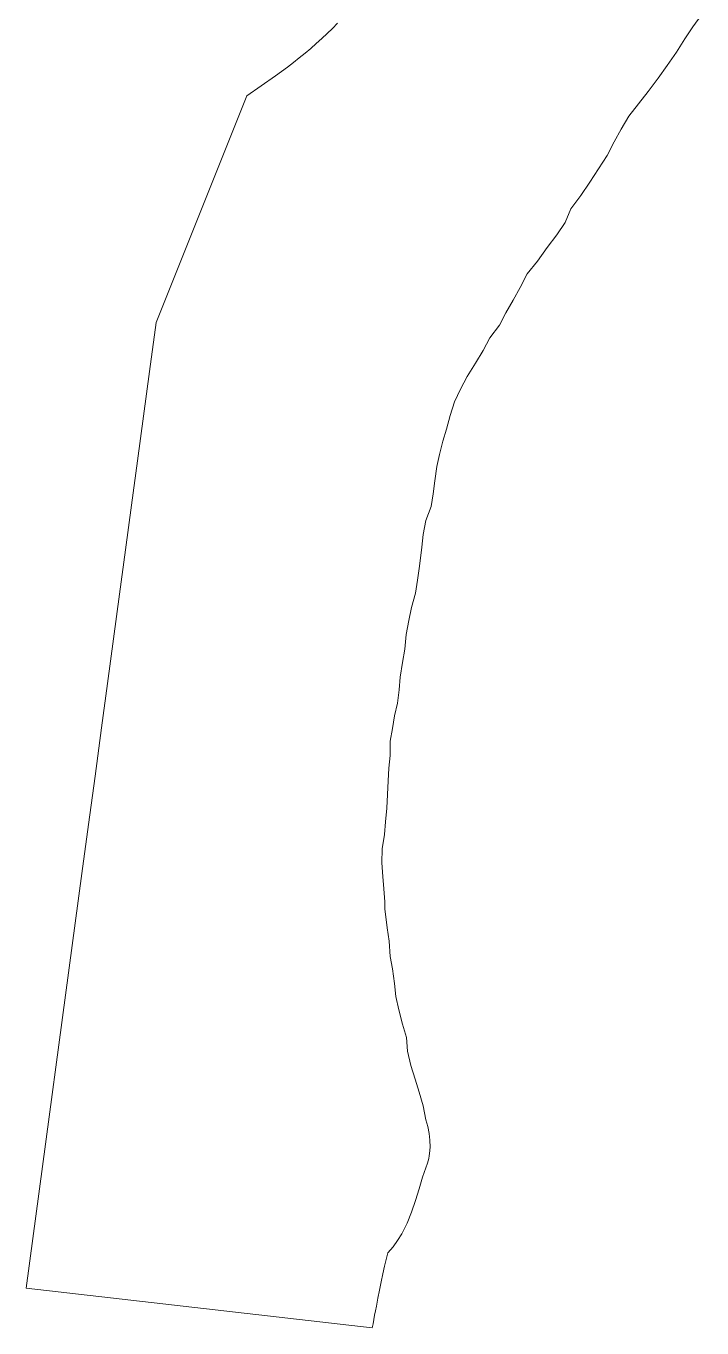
# Model space of a CAD drawing. Header units: metres. Extents: x 273044 to 274430, y 6094442 to 6095502.
# Drawn here: x 273655 to 273930, y 6094442 to 6094972 of the extents above; entities that cross this region are included whole.
import ezdxf

# ---------------------------------------------------------------- set-up
doc = ezdxf.new("R2010")
doc.units = ezdxf.units.M
doc.layers.add('Cadastre Land Parcels_SP_EXT', color=9, linetype='Continuous', lineweight=5)

msp = doc.modelspace()

# ---------------------------------------------------------------- linework, layer by layer
at = {"layer": 'Cadastre Land Parcels_SP_EXT', "linetype": 'Continuous'}
msp.add_lwpolyline([(273781.83935, 6094972.91596), (273779.72219, 6094970.77434), (273777.5682, 6094968.66946), (273775.37729, 6094966.60353), (273773.15113, 6094964.57453), (273770.88972, 6094962.58643), (273768.59387, 6094960.63728), (273766.26436, 6094958.72806), (273763.90288, 6094956.8608), (273761.50765, 6094955.03452), (273759.08116, 6094953.24923), (273756.62586, 6094951.50802), (273744.86508, 6094943.32427), (273708.01095, 6094851.00219), (273705.3259, 6094831.0596), (273702.88589, 6094812.92827), (273700.44508, 6094794.79783), (273698.00436, 6094776.66738), (273695.56364, 6094758.53693), (273693.12292, 6094740.40552), (273690.68212, 6094722.27507), (273688.2414, 6094704.14462), (273685.79988, 6094686.01418), (273683.15556, 6094666.37307), (273680.51203, 6094646.73107), (273677.82716, 6094626.78742), (273655.09273, 6094457.90526), (273795.93794, 6094441.76901), (273796.26, 6094443.50748), (273796.26, 6094443.50748), (273796.57694, 6094445.25082), (273796.89061, 6094446.996), (273797.20013, 6094448.74614), (273797.60584, 6094450.65986), (273798.27169, 6094453.91739), (273798.91652, 6094457.19833), (273799.5556, 6094460.48316), (273800.20979, 6094463.75041), (273800.89914, 6094466.97976), (273801.56588, 6094469.68309), (273802.29603, 6094472.32936), (273804.44676, 6094474.82016), (273806.25016, 6094477.39576), (273807.98881, 6094480.08328), (273810.17027, 6094484.37386), (273811.97755, 6094488.91292), (273813.53521, 6094493.6078), (273814.973, 6094498.36637), (273816.41644, 6094503.09525), (273817.07125, 6094505.00324), (273817.76369, 6094506.90425), (273818.41683, 6094508.81727), (273818.95565, 6094510.76014), (273819.13965, 6094511.81951), (273819.30077, 6094512.74895), (273819.46339, 6094515.40882), (273819.38522, 6094518.16816), (273819.0711, 6094520.9653), (273818.52804, 6094523.74486), (273817.76263, 6094526.44616), (273816.68524, 6094532.21136), (273815.02821, 6094537.75901), (273813.4081, 6094543.10366), (273811.6683, 6094548.63328), (273810.24305, 6094554.50722), (273809.84573, 6094560.00487), (273808.31511, 6094565.39051), (273806.73024, 6094571.28433), (273805.58713, 6094576.67668), (273804.94822, 6094581.97823), (273804.23926, 6094587.9935), (273803.27485, 6094592.96354), (273802.76084, 6094599.20653), (273802.05241, 6094604.57998), (273801.03173, 6094612.31774), (273801.12015, 6094615.1708), (273800.714, 6094620.46431), (273800.2983, 6094625.5535), (273799.80046, 6094631.15317), (273800.02536, 6094636.76494), (273800.88209, 6094642.69604), (273801.39539, 6094647.80458), (273801.92627, 6094653.32051), (273802.15117, 6094658.93334), (273802.47968, 6094664.54767), (273802.68302, 6094669.65047), (273803.19809, 6094674.75901), (273803.2237, 6094680.57077), (273804.15544, 6094685.79034), (273804.97949, 6094690.90568), (273806.22039, 6094696.131), (273806.95372, 6094701.54853), (273807.36429, 6094706.65548), (273808.22492, 6094712.68921), (273809.1654, 6094718.11195), (273809.71138, 6094724.03722), (273810.86933, 6094729.76894), (273811.90547, 6094734.99108), (273813.58291, 6094740.83534), (273814.4158, 6094746.15491), (273815.19154, 6094751.86703), (273816.05914, 6094759.61141), (273816.67323, 6094764.7075), (273817.68146, 6094770.42059), (273819.91009, 6094776.15814), (273820.72549, 6094781.35988), (273821.3371, 6094786.55648), (273822.24251, 6094792.37036), (273823.26452, 6094797.37228), (273824.68765, 6094802.68567), (273826.21783, 6094807.69837), (273827.63663, 6094813.21668), (273829.46247, 6094818.74215), (273831.80425, 6094823.87171), (273834.54972, 6094829.10984), (273837.90185, 6094834.5642), (273841.05612, 6094839.70905), (273843.80415, 6094844.84576), (273847.66976, 6094850.00448), (273850.31833, 6094855.03723), (273853.2712, 6094860.07652), (273856.11869, 6094865.3172), (273858.96097, 6094870.86325), (273863.23362, 6094876.02921), (273867.09137, 6094881.5947), (273871.059, 6094886.755), (273874.41812, 6094891.80153), (273876.75222, 6094897.33778), (273880.81746, 6094902.70354), (273884.47399, 6094908.1625), (273887.92726, 6094913.61933), (273891.58379, 6094919.07829), (273894.32414, 6094924.62178), (273897.27533, 6094929.76256), (273900.32598, 6094935.00731), (273904.2953, 6094940.06612), (273908.16347, 6094945.12237), (273912.32995, 6094950.4906), (273915.89134, 6094955.64269), (273919.66155, 6094961.15624), (273923.18329, 6094966.45761), (273926.36759, 6094971.45096), (273930.07888, 6094976.45156)], dxfattribs=at)

doc.saveas('drawing.dxf')
